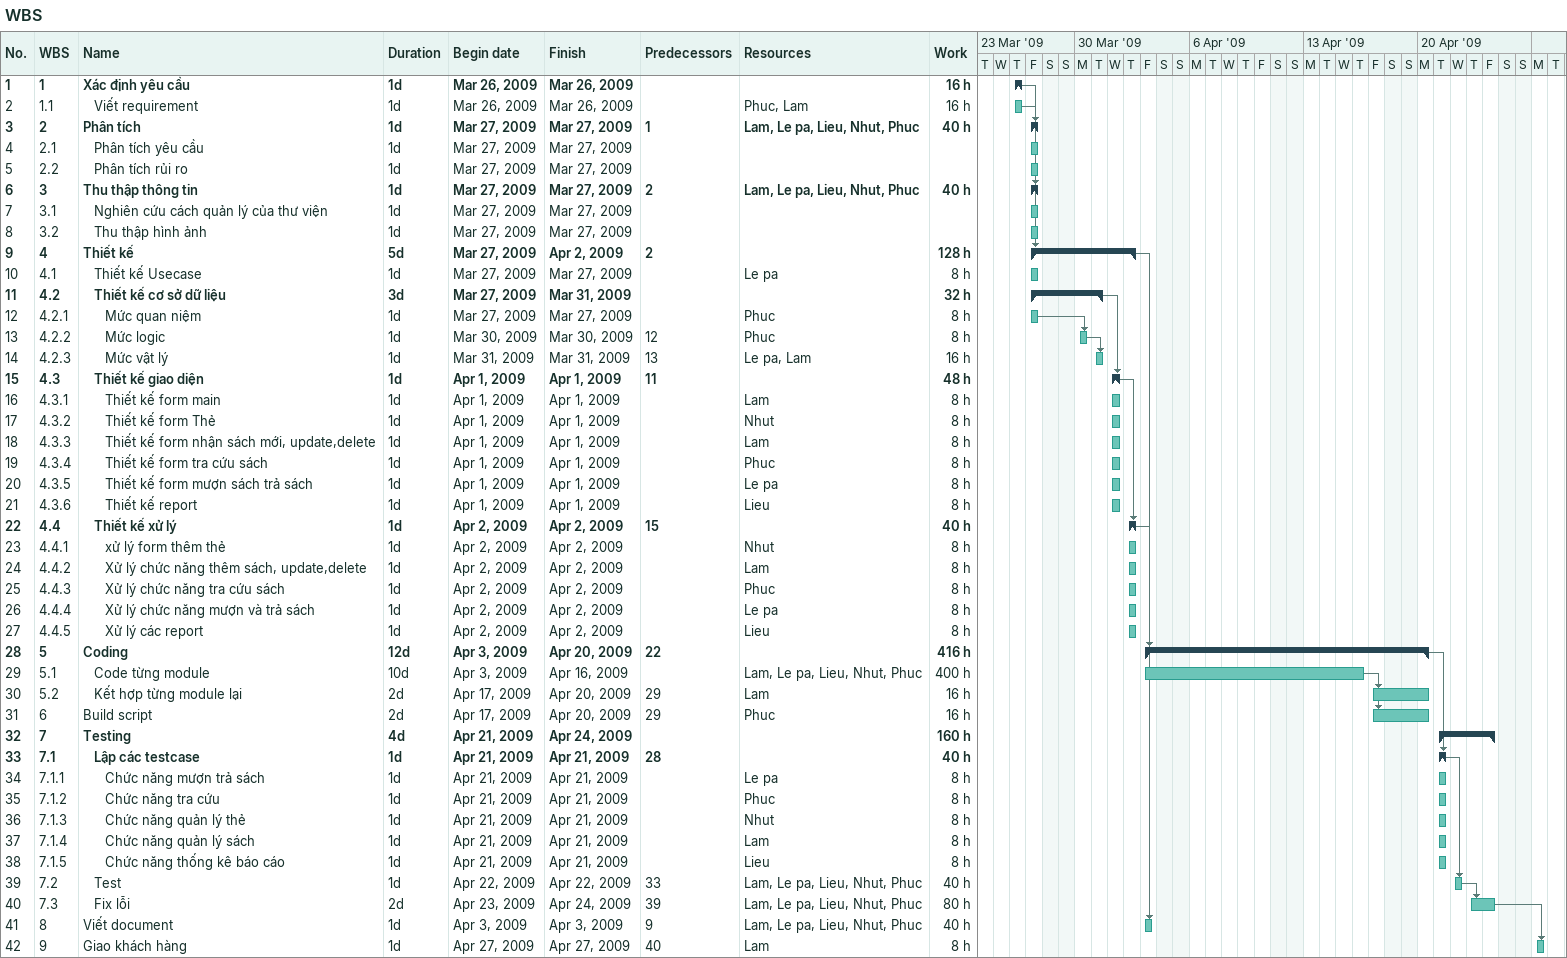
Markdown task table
WBS

| ID | WBS | Task | Duration | Start | Finish | Predecessors | Resources | Work (h) |
|---|---|---|---|---|---|---|---|---|
| 1 | 1 | **Xác định yêu cầu** | 1d | 2009-03-26 | 2009-03-26 |  |  | 16 |
| 2 | 1.1 | Viết requirement | 1d | 2009-03-26 | 2009-03-26 |  | Phuc, Lam | 16 |
| 3 | 2 | **Phân tích** | 1d | 2009-03-27 | 2009-03-27 | 1 | Lam, Le pa, Lieu, Nhut, Phuc | 40 |
| 4 | 2.1 | Phân tích yêu cầu | 1d | 2009-03-27 | 2009-03-27 |  |  |  |
| 5 | 2.2 | Phân tích rủi ro | 1d | 2009-03-27 | 2009-03-27 |  |  |  |
| 6 | 3 | **Thu thập thông tin** | 1d | 2009-03-27 | 2009-03-27 | 2 | Lam, Le pa, Lieu, Nhut, Phuc | 40 |
| 7 | 3.1 | Nghiên cứu cách quản lý của thư viện | 1d | 2009-03-27 | 2009-03-27 |  |  |  |
| 8 | 3.2 | Thu thập hình ảnh | 1d | 2009-03-27 | 2009-03-27 |  |  |  |
| 9 | 4 | **Thiết kế** | 5d | 2009-03-27 | 2009-04-02 | 2 |  | 128 |
| 10 | 4.1 | Thiết kế Usecase | 1d | 2009-03-27 | 2009-03-27 |  | Le pa | 8 |
| 11 | 4.2 | **Thiết kế cơ sở dữ liệu** | 3d | 2009-03-27 | 2009-03-31 |  |  | 32 |
| 12 | 4.2.1 | Mức quan niệm | 1d | 2009-03-27 | 2009-03-27 |  | Phuc | 8 |
| 13 | 4.2.2 | Mức logic | 1d | 2009-03-30 | 2009-03-30 | 12 | Phuc | 8 |
| 14 | 4.2.3 | Mức vật lý | 1d | 2009-03-31 | 2009-03-31 | 13 | Le pa, Lam | 16 |
| 15 | 4.3 | **Thiết kế giao diện** | 1d | 2009-04-01 | 2009-04-01 | 11 |  | 48 |
| 16 | 4.3.1 | Thiết kế form main | 1d | 2009-04-01 | 2009-04-01 |  | Lam | 8 |
| 17 | 4.3.2 | Thiết kế form Thẻ | 1d | 2009-04-01 | 2009-04-01 |  | Nhut | 8 |
| 18 | 4.3.3 | Thiết kế form nhận sách mới, update,delete | 1d | 2009-04-01 | 2009-04-01 |  | Lam | 8 |
| 19 | 4.3.4 | Thiết kế form tra cứu sách | 1d | 2009-04-01 | 2009-04-01 |  | Phuc | 8 |
| 20 | 4.3.5 | Thiết kế form mượn sách trả sách | 1d | 2009-04-01 | 2009-04-01 |  | Le pa | 8 |
| 21 | 4.3.6 | Thiết kế report | 1d | 2009-04-01 | 2009-04-01 |  | Lieu | 8 |
| 22 | 4.4 | **Thiết kế xử lý** | 1d | 2009-04-02 | 2009-04-02 | 15 |  | 40 |
| 23 | 4.4.1 | xử lý form thêm thẻ | 1d | 2009-04-02 | 2009-04-02 |  | Nhut | 8 |
| 24 | 4.4.2 | Xử lý chức năng thêm sách, update,delete | 1d | 2009-04-02 | 2009-04-02 |  | Lam | 8 |
| 25 | 4.4.3 | Xử lý chức năng tra cứu sách | 1d | 2009-04-02 | 2009-04-02 |  | Phuc | 8 |
| 26 | 4.4.4 | Xử lý chức năng mượn và trả sách | 1d | 2009-04-02 | 2009-04-02 |  | Le pa | 8 |
| 27 | 4.4.5 | Xử lý các report | 1d | 2009-04-02 | 2009-04-02 |  | Lieu | 8 |
| 28 | 5 | **Coding** | 12d | 2009-04-03 | 2009-04-20 | 22 |  | 416 |
| 29 | 5.1 | Code từng module | 10d | 2009-04-03 | 2009-04-16 |  | Lam, Le pa, Lieu, Nhut, Phuc | 400 |
| 30 | 5.2 | Kết hợp từng module lại | 2d | 2009-04-17 | 2009-04-20 | 29 | Lam | 16 |
| 31 | 6 | Build script | 2d | 2009-04-17 | 2009-04-20 | 29 | Phuc | 16 |
| 32 | 7 | **Testing** | 4d | 2009-04-21 | 2009-04-24 |  |  | 160 |
| 33 | 7.1 | **Lập các testcase** | 1d | 2009-04-21 | 2009-04-21 | 28 |  | 40 |
| 34 | 7.1.1 | Chức năng mượn trả sách | 1d | 2009-04-21 | 2009-04-21 |  | Le pa | 8 |
| 35 | 7.1.2 | Chức năng tra cứu | 1d | 2009-04-21 | 2009-04-21 |  | Phuc | 8 |
| 36 | 7.1.3 | Chức năng quản lý thẻ | 1d | 2009-04-21 | 2009-04-21 |  | Nhut | 8 |
| 37 | 7.1.4 | Chức năng quản lý sách | 1d | 2009-04-21 | 2009-04-21 |  | Lam | 8 |
| 38 | 7.1.5 | Chức năng thống kê báo cáo | 1d | 2009-04-21 | 2009-04-21 |  | Lieu | 8 |
| 39 | 7.2 | Test | 1d | 2009-04-22 | 2009-04-22 | 33 | Lam, Le pa, Lieu, Nhut, Phuc | 40 |
| 40 | 7.3 | Fix lỗi | 2d | 2009-04-23 | 2009-04-24 | 39 | Lam, Le pa, Lieu, Nhut, Phuc | 80 |
| 41 | 8 | Viết document | 1d | 2009-04-03 | 2009-04-03 | 9 | Lam, Le pa, Lieu, Nhut, Phuc | 40 |
| 42 | 9 | Giao khách hàng | 1d | 2009-04-27 | 2009-04-27 | 40 | Lam | 8 |
